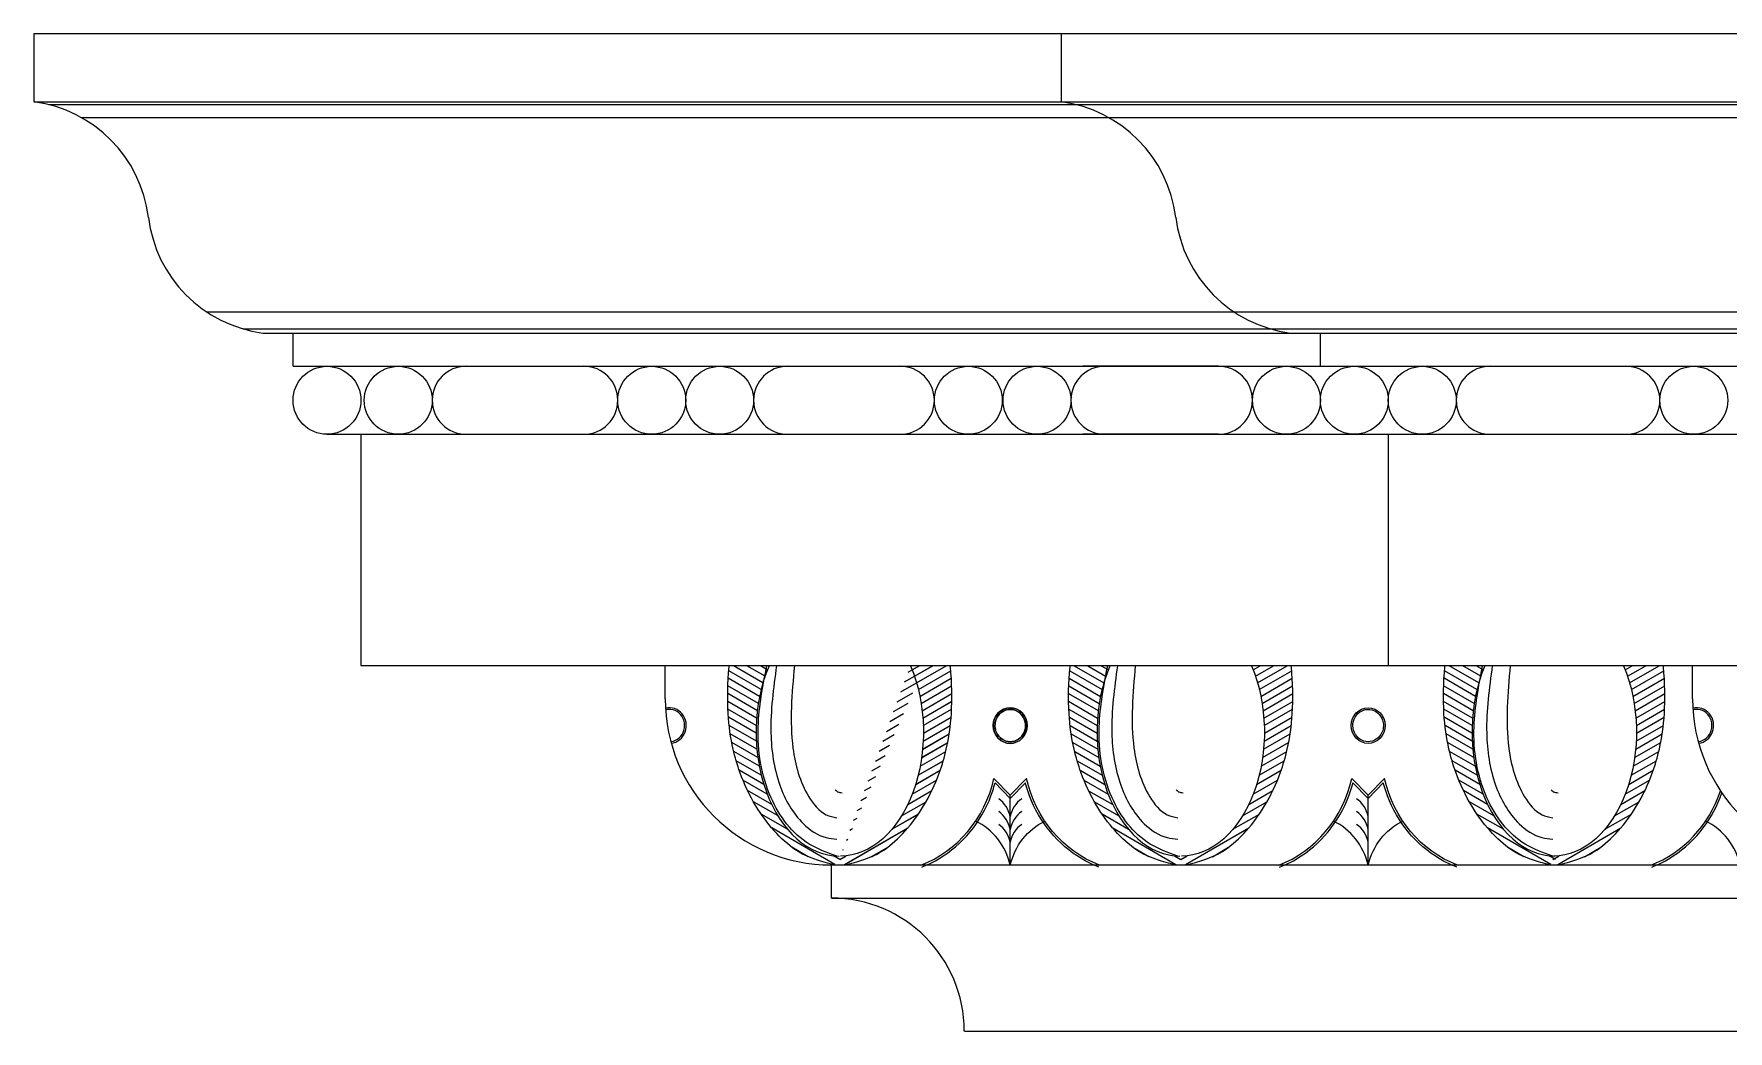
# Model space of a CAD drawing. Header units: millimetres. Extents: x -942 to 1387, y 0 to 1964.
# Drawn here: x 1065.5 to 1265.1, y 1355.7 to 1473.2 of the extents above; entities that cross this region are included whole.
import ezdxf

# ---------------------------------------------------------------- set-up
doc = ezdxf.new("R2010")
doc.units = ezdxf.units.MM
doc.layers.add('ceco.net 174', color=7, linetype='Continuous')

msp = doc.modelspace()

# ---------------------------------------------------------------- hatches: boundary and pattern name
at = {"layer": 'ceco.net 174'}
h = msp.add_hatch(dxfattribs=at)
h.set_pattern_fill('LINE', color=256, scale=0.25, angle=30, style=0)
h.set_pattern_definition([(30, (-702.391, -743.5128), (-0.396875, 0.68740766), [])])
edge = h.paths.add_edge_path()
edge.add_spline(control_points=[(1161.27, 1375.37), (1162.17, 1375.54), (1163.76, 1376.05), (1165.88, 1377.01), (1168.41, 1379.42), (1170.57, 1382.39), (1172.1, 1385.6), (1173.2, 1389.34), (1173.75, 1393.3), (1173.69, 1396.84), (1173.49, 1398.72), (1173.49, 1398.77)], knot_values=[0, 0, 0, 0, 1.778216, 4.322494, 7.679394, 11.44971, 16.024111, 18.840232, 22.952868, 27.800435, 27.933116, 27.933116, 27.933116, 27.933116], degree=3, periodic=0)
edge.add_line((1173.49, 1398.77), (1168.8, 1398.77))
edge.add_ellipse((1160.55, 1390.95), major_axis=(0, -14.6), ratio=0.669184, start_angle=0, end_angle=122.3722, ccw=False)
edge.add_line((1160.55, 1376.35), (1160.47, 1376.35))
edge.add_line((1160.47, 1376.35), (1160.47, 1375.37))
edge.add_line((1160.47, 1375.37), (1161.27, 1375.37))
h = msp.add_hatch(dxfattribs=at)
h.set_pattern_fill('LINE', color=256, scale=0.25, angle=30, style=0)
h.set_pattern_definition([(30, (-702.391, -743.5128), (-0.396875, 0.68740766), [])])
edge = h.paths.add_edge_path()
edge.add_spline(control_points=[(1161.27, 1375.37), (1162.17, 1375.54), (1163.76, 1376.05), (1165.88, 1377.01), (1168.41, 1379.42), (1170.57, 1382.39), (1172.1, 1385.6), (1173.2, 1389.34), (1173.75, 1393.3), (1173.69, 1396.84), (1173.49, 1398.72), (1173.49, 1398.77)], knot_values=[0, 0, 0, 0, 1.778216, 4.322494, 7.679394, 11.44971, 16.024111, 18.840232, 22.952868, 27.800435, 27.933116, 27.933116, 27.933116, 27.933116], degree=3, periodic=0)
edge.add_line((1173.49, 1398.77), (1168.8, 1398.77))
edge.add_ellipse((1160.55, 1390.95), major_axis=(0, 14.6), ratio=0.669184, start_angle=180, end_angle=302.3722, ccw=False)
edge.add_line((1160.55, 1376.35), (1160.47, 1376.35))
edge.add_line((1160.47, 1376.35), (1160.47, 1375.37))
edge.add_line((1160.47, 1375.37), (1161.27, 1375.37))
h = msp.add_hatch(dxfattribs=at)
h.set_pattern_fill('LINE', color=256, scale=0.25, angle=30, style=0)
h.set_pattern_definition([(150, (3063.49615, -743.5128), (0.396875, 0.68740766), [])])
edge = h.paths.add_edge_path()
edge.add_spline(control_points=[(1199.84, 1375.37), (1198.93, 1375.54), (1197.35, 1376.05), (1195.22, 1377.01), (1192.69, 1379.42), (1190.54, 1382.39), (1189.01, 1385.6), (1187.9, 1389.34), (1187.35, 1393.3), (1187.42, 1396.84), (1187.61, 1398.72), (1187.62, 1398.77)], knot_values=[0, 0, 0, 0, 1.778216, 4.322494, 7.679394, 11.44971, 16.024111, 18.840232, 22.952868, 27.800435, 27.933116, 27.933116, 27.933116, 27.933116], degree=3, periodic=0)
edge.add_line((1187.62, 1398.77), (1192.3, 1398.77))
edge.add_ellipse((1200.55, 1390.95), major_axis=(0, -14.6), ratio=0.669184, start_angle=237.6278, end_angle=360)
edge.add_line((1200.55, 1376.35), (1200.64, 1376.35))
edge.add_line((1200.64, 1376.35), (1200.64, 1375.37))
edge.add_line((1200.64, 1375.37), (1199.84, 1375.37))
h = msp.add_hatch(dxfattribs=at)
h.set_pattern_fill('LINE', color=256, scale=0.25, angle=30, style=0)
h.set_pattern_definition([(150, (3063.49615, -743.5128), (0.396875, 0.68740766), [])])
edge = h.paths.add_edge_path()
edge.add_spline(control_points=[(1199.84, 1375.37), (1198.93, 1375.54), (1197.35, 1376.05), (1195.22, 1377.01), (1192.69, 1379.42), (1190.54, 1382.39), (1189.01, 1385.6), (1187.9, 1389.34), (1187.35, 1393.3), (1187.42, 1396.84), (1187.61, 1398.72), (1187.62, 1398.77)], knot_values=[0, 0, 0, 0, 1.778216, 4.322494, 7.679394, 11.44971, 16.024111, 18.840232, 22.952868, 27.800435, 27.933116, 27.933116, 27.933116, 27.933116], degree=3, periodic=0)
edge.add_line((1187.62, 1398.77), (1192.3, 1398.77))
edge.add_ellipse((1200.55, 1390.95), major_axis=(0, 14.6), ratio=0.669184, start_angle=57.6278, end_angle=180)
edge.add_line((1200.55, 1376.35), (1200.64, 1376.35))
edge.add_line((1200.64, 1376.35), (1200.64, 1375.37))
edge.add_line((1200.64, 1375.37), (1199.84, 1375.37))

# ---------------------------------------------------------------- linework, layer by layer
at = {"layer": 'ceco.net 174', "lineweight": 5}
for p, q in [((1065.5, 1473.2), (1065.5, 1465.2)), ((1387.21, 1473.2), (1065.5, 1473.2)), ((1387.21, 1473.2), (1065.5, 1473.2)), ((1186.56, 1473.2), (1186.56, 1465.2)), ((1065.5, 1465.2), (1387.21, 1465.2)), ((1067.26, 1464.87), (1387.21, 1464.87)), ((1071.06, 1463.37), (1387.21, 1463.37)), ((1085.84, 1440.46), (1387.21, 1440.46)), ((1090.13, 1438.46), (1387.21, 1438.46)), ((1092.5, 1437.96), (1387.21, 1437.96)), ((1096.04, 1434.04), (1096.04, 1437.96)), ((1217.1, 1434.04), (1217.1, 1437.96)), ((1096.04, 1434.04), (1387.21, 1434.04)), ((1116.44, 1434.04), (1130.31, 1434.04)), ((1153.01, 1434.04), (1167.61, 1434.04)), ((1205.1, 1434.04), (1189.1, 1434.04)), ((1100.04, 1426.04), (1387.21, 1426.04)), ((1104.04, 1426.04), (1104.04, 1398.8)), ((1116.44, 1426.04), (1130.31, 1426.04)), ((1153.01, 1426.04), (1167.61, 1426.04)), ((1205.1, 1426.04), (1189.1, 1426.04)), ((1225.1, 1426.04), (1225.1, 1398.8)), ((1104.04, 1398.8), (1387.21, 1398.8)), ((1139.91, 1394.88), (1139.91, 1398.8)), ((1151.2, 1395.96), (1147.39, 1398.17)), ((1151.41, 1396.76), (1147.93, 1398.77)), ((1151.66, 1397.53), (1149.52, 1398.77)), ((1151.93, 1398.29), (1151.11, 1398.77)), ((1169, 1398.29), (1169.82, 1398.77)), ((1169.27, 1397.53), (1171.41, 1398.77)), ((1169.52, 1396.76), (1173, 1398.77)), ((1169.73, 1395.96), (1173.55, 1398.17)), ((1209.17, 1398.29), (1210, 1398.77)), ((1209.45, 1397.53), (1211.58, 1398.77)), ((1209.69, 1396.76), (1213.17, 1398.77)), ((1209.9, 1395.96), (1213.72, 1398.17)), ((1235.55, 1395.96), (1231.73, 1398.17)), ((1235.76, 1396.76), (1232.28, 1398.77)), ((1236, 1397.53), (1233.87, 1398.77)), ((1236.28, 1398.29), (1235.45, 1398.77)), ((1253.02, 1398.29), (1253.84, 1398.77)), ((1253.29, 1397.53), (1255.43, 1398.77)), ((1253.54, 1396.76), (1257.02, 1398.77)), ((1253.75, 1395.96), (1257.56, 1398.17)), ((1260.96, 1394.88), (1260.96, 1398.8)), ((1260.96, 1394.88), (1260.96, 1398.8)), ((1150.76, 1393.47), (1147.26, 1395.49)), ((1150.87, 1394.32), (1147.28, 1396.4)), ((1151.02, 1395.15), (1147.32, 1397.29)), ((1169.91, 1395.15), (1173.61, 1397.29)), ((1170.06, 1394.32), (1173.65, 1396.4)), ((1170.18, 1393.47), (1173.67, 1395.49)), ((1210.08, 1395.15), (1213.78, 1397.29)), ((1210.23, 1394.32), (1213.83, 1396.4)), ((1210.35, 1393.47), (1213.85, 1395.49)), ((1235.1, 1393.47), (1231.6, 1395.49)), ((1235.22, 1394.32), (1231.62, 1396.4)), ((1235.37, 1395.15), (1231.67, 1397.29)), ((1253.93, 1395.15), (1257.63, 1397.29)), ((1254.08, 1394.32), (1257.67, 1396.4)), ((1254.19, 1393.47), (1257.69, 1395.49)), ((1150.67, 1392.6), (1147.26, 1394.57)), ((1150.62, 1391.72), (1147.29, 1393.64)), ((1170.26, 1392.6), (1173.67, 1394.57)), ((1170.31, 1391.72), (1173.64, 1393.64)), ((1210.43, 1392.6), (1213.84, 1394.57)), ((1210.48, 1391.72), (1213.81, 1393.64)), ((1235.02, 1392.6), (1231.61, 1394.57)), ((1234.97, 1391.72), (1231.64, 1393.64)), ((1254.28, 1392.6), (1257.69, 1394.57)), ((1254.33, 1391.72), (1257.66, 1393.64)), ((1150.61, 1390.81), (1147.35, 1392.69)), ((1150.64, 1389.88), (1147.44, 1391.72)), ((1170.3, 1389.88), (1173.49, 1391.72)), ((1170.32, 1390.81), (1173.58, 1392.69)), ((1210.47, 1389.88), (1213.67, 1391.72)), ((1210.5, 1390.81), (1213.76, 1392.69)), ((1234.96, 1390.81), (1231.69, 1392.69)), ((1234.98, 1389.88), (1231.79, 1391.72)), ((1254.31, 1389.88), (1257.51, 1391.72)), ((1254.34, 1390.81), (1257.6, 1392.69)), ((1150.7, 1388.92), (1147.57, 1390.73)), ((1150.82, 1387.94), (1147.74, 1389.71)), ((1170.11, 1387.94), (1173.19, 1389.71)), ((1170.23, 1388.92), (1173.36, 1390.73)), ((1210.29, 1387.94), (1213.36, 1389.71)), ((1210.4, 1388.92), (1213.54, 1390.73)), ((1235.05, 1388.92), (1231.91, 1390.73)), ((1235.17, 1387.94), (1232.09, 1389.71)), ((1254.13, 1387.94), (1257.21, 1389.71)), ((1254.25, 1388.92), (1257.38, 1390.73)), ((1150.99, 1386.92), (1147.97, 1388.66)), ((1151.22, 1385.87), (1148.26, 1387.58)), ((1169.71, 1385.87), (1172.67, 1387.58)), ((1169.94, 1386.92), (1172.96, 1388.66)), ((1209.89, 1385.87), (1212.84, 1387.58)), ((1210.12, 1386.92), (1213.13, 1388.66)), ((1235.33, 1386.92), (1232.32, 1388.66)), ((1235.57, 1385.87), (1232.61, 1387.58)), ((1253.73, 1385.87), (1256.69, 1387.58)), ((1253.96, 1386.92), (1256.98, 1388.66)), ((1151.52, 1384.78), (1148.62, 1386.46)), ((1169.41, 1384.78), (1172.31, 1386.46)), ((1209.58, 1384.78), (1212.48, 1386.46)), ((1220.8, 1385.49), (1222.73, 1383.5)), ((1224.65, 1385.49), (1222.73, 1383.5)), ((1235.87, 1384.78), (1232.97, 1386.46)), ((1253.43, 1384.78), (1256.33, 1386.46)), ((1151.93, 1383.63), (1149.06, 1385.28)), ((1152.46, 1382.41), (1149.61, 1384.05)), ((1168.48, 1382.41), (1171.32, 1384.05)), ((1169.01, 1383.63), (1171.87, 1385.28)), ((1208.65, 1382.41), (1211.49, 1384.05)), ((1209.18, 1383.63), (1212.04, 1385.28)), ((1220.94, 1384.99), (1222.73, 1383.14)), ((1224.51, 1384.99), (1222.73, 1383.14)), ((1222.73, 1375.27), (1222.73, 1383.5)), ((1236.27, 1383.63), (1233.41, 1385.28)), ((1236.8, 1382.41), (1233.96, 1384.05)), ((1252.49, 1382.41), (1255.34, 1384.05)), ((1253.03, 1383.63), (1255.89, 1385.28)), ((1153.19, 1381.07), (1150.3, 1382.74)), ((1167.75, 1381.07), (1170.63, 1382.74)), ((1207.92, 1381.07), (1210.8, 1382.74)), ((1237.53, 1381.07), (1234.65, 1382.74)), ((1251.76, 1381.07), (1254.65, 1382.74)), ((1154.32, 1379.5), (1151.2, 1381.3)), ((1159.89, 1375.37), (1152.46, 1379.66)), ((1161.04, 1375.37), (1168.47, 1379.66)), ((1166.62, 1379.5), (1169.73, 1381.3)), ((1201.22, 1375.37), (1208.65, 1379.66)), ((1206.79, 1379.5), (1209.91, 1381.3)), ((1238.66, 1379.5), (1235.54, 1381.3)), ((1244.24, 1375.37), (1236.81, 1379.66)), ((1245.06, 1375.37), (1252.49, 1379.66)), ((1250.63, 1379.5), (1253.75, 1381.3)), ((1156.73, 1376.27), (1154.81, 1377.38)), ((1160.47, 1375.95), (1159.72, 1376.38)), ((1160.47, 1375.95), (1161.22, 1376.38)), ((1164.2, 1376.27), (1166.12, 1377.38)), ((1200.64, 1375.95), (1201.39, 1376.38)), ((1204.37, 1376.27), (1206.29, 1377.38)), ((1241.08, 1376.27), (1239.16, 1377.38)), ((1244.81, 1375.95), (1244.06, 1376.38)), ((1244.48, 1375.95), (1245.23, 1376.38)), ((1248.22, 1376.27), (1250.14, 1377.38)), ((1159.19, 1375.3), (1387.21, 1375.3)), ((1159.48, 1371.39), (1159.48, 1375.3)), ((1159.48, 1371.39), (1387.21, 1371.39)), ((1175.15, 1355.73), (1387.21, 1355.73))]:
    msp.add_line(p, q, dxfattribs=at)
at = {"layer": 'ceco.net 174'}
for p, q in [((1237.1, 1434.04), (1253.2, 1434.04)), ((1237.1, 1426.04), (1253.2, 1426.04)), ((1178.63, 1385.49), (1180.55, 1383.5)), ((1178.63, 1385.49), (1180.55, 1383.5)), ((1182.48, 1385.49), (1180.55, 1383.5)), ((1182.48, 1385.49), (1180.55, 1383.5)), ((1178.76, 1384.99), (1180.55, 1383.14)), ((1178.76, 1384.99), (1180.55, 1383.14)), ((1182.34, 1384.99), (1180.55, 1383.14)), ((1182.34, 1384.99), (1180.55, 1383.14)), ((1180.55, 1375.27), (1180.55, 1383.5)), ((1180.55, 1375.27), (1180.55, 1383.5))]:
    msp.add_line(p, q, dxfattribs=at)
at = {"layer": 'ceco.net 174', "lineweight": 5}
for centre in [(1100.04, 1430.04), (1108.44, 1430.04), (1138.31, 1430.04), (1146.31, 1430.04), (1175.61, 1430.04), (1183.7, 1430.04), (1213.1, 1430.04), (1221.1, 1430.04)]:
    msp.add_circle(centre, 4, dxfattribs=at)
at = {"layer": 'ceco.net 174'}
for centre in [(1229.1, 1430.04), (1261.1, 1430.04)]:
    msp.add_circle(centre, 4, dxfattribs=at)
at = {"layer": 'ceco.net 174', "lineweight": 5}
for centre, radius, start, end in [((1063.48, 1449.69), 15.64, 6.9297, 82.5438), ((1184.53, 1449.69), 15.64, 6.9297, 82.5438), ((1094.53, 1453.47), 15.64, 186.9297, 262.5438), ((1215.59, 1453.47), 15.64, 186.9297, 262.5438), ((1116.44, 1430.04), 4, 90, 270), ((1130.31, 1430.04), 4, 270, 90), ((1154.31, 1430.04), 4, 90, 270), ((1167.61, 1430.04), 4, 270, 90), ((1191.7, 1430.04), 4, 90, 270), ((1205.1, 1430.04), 4, 270, 90), ((1159.48, 1394.88), 19.58, 180, 270), ((1280.54, 1394.88), 19.58, 180, 270), ((1219.43, 1380.36), 3.35, 10.928, 54.8166), ((1219.43, 1378.85), 3.35, 10.928, 54.8166), ((1219.43, 1377.34), 3.35, 10.928, 54.8166), ((1159.48, 1355.73), 15.66, 0, 90)]:
    msp.add_arc(centre, radius, start, end, dxfattribs=at)
at = {"layer": 'ceco.net 174'}
for centre, radius, start, end in [((1237.1, 1430.04), 4, 90, 270), ((1253.1, 1430.04), 4, 270, 90), ((1177.26, 1380.36), 3.35, 10.928, 54.8166), ((1177.26, 1378.85), 3.35, 10.928, 54.8166), ((1183.84, 1380.36), 3.35, 125.1834, 169.072), ((1183.84, 1378.85), 3.35, 125.1834, 169.072), ((1177.26, 1377.34), 3.35, 10.928, 54.8166), ((1183.84, 1377.34), 3.35, 125.1834, 169.072)]:
    msp.add_arc(centre, radius, start, end, dxfattribs=at)
at = {"layer": 'ceco.net 174', "lineweight": 5}
for centre, major_axis, ratio, start_param, end_param in [((1160.38, 1390.95), (0, 14.6), 0.669184, 1.005794, 3.141593), ((1244.73, 1390.95), (0, 14.6), 0.669184, 1.005794, 3.141593), ((1140.38, 1391.72), (0, 2.1), 0.951264, 3.263453, 6.506145), ((1222.73, 1391.72), (0, 2.1), 0.951264, 1.570796326793742, 7.853981633973326), ((1261.44, 1391.72), (0, 2.1), 0.951264, 3.263453, 6.506145), ((1207.43, 1388.81), (0, 14.44), 0.951264, 3.496213, 4.480237), ((1251.28, 1388.81), (0, 14.44), 0.951264, 3.496213, 4.375331), ((1215.57, 1373.43), (0, 7.74), 0.951264, -1.330793, -0.430056), ((1259.42, 1373.43), (0, 7.74), 0.951264, -1.330793, -0.430056)]:
    msp.add_ellipse(centre, major_axis=major_axis, ratio=ratio, start_param=start_param, end_param=end_param, dxfattribs=at)
at = {"layer": 'ceco.net 174', "lineweight": 5, "extrusion": (0, 0, -1)}
for centre, major_axis, ratio, start_param, end_param in [((1160.55, 1390.95), (0, -14.6), 0.669184, 4.147387, 6.283185), ((1200.73, 1390.95), (0, 14.6), 0.669184, 1.005794, 3.141593), ((1244.57, 1390.95), (0, 14.6), 0.669184, 1.005794, 3.141593), ((1238.02, 1388.81), (0, 14.44), 0.951264, 3.496213, 4.480237), ((1229.88, 1373.43), (0, 7.74), 0.951264, -1.330793, -0.430056)]:
    msp.add_ellipse(centre, major_axis=major_axis, ratio=ratio, start_param=start_param, end_param=end_param, dxfattribs=at)
at = {"layer": 'ceco.net 174', "extrusion": (0, 0, -1)}
for centre, major_axis, ratio, start_param, end_param in [((1160.55, 1390.95), (0, -14.6), 0.669184, 4.147387, 6.283185), ((1160.55, 1390.95), (0, 14.6), 0.669184, 1.005794, 3.141593), ((1180.55, 1391.72), (0, 2.1), 0.951264, 4.712389, 10.995574), ((1195.84, 1388.81), (0, 14.44), 0.951264, 3.496213, 4.480237), ((1195.84, 1388.81), (0, 14.44), 0.951264, 3.496213, 4.480237), ((1187.71, 1373.43), (0, 7.74), 0.951264, -1.330793, -0.430056), ((1187.71, 1373.43), (0, 7.74), 0.951264, -1.330793, -0.430056)]:
    msp.add_ellipse(centre, major_axis=major_axis, ratio=ratio, start_param=start_param, end_param=end_param, dxfattribs=at)
at = {"layer": 'ceco.net 174'}
for centre, major_axis, ratio, start_param, end_param in [((1200.55, 1390.95), (0, -14.6), 0.669184, 4.147387, 6.283185), ((1200.55, 1390.95), (0, 14.6), 0.669184, 1.005794, 3.141593), ((1180.55, 1391.72), (0, 2.1), 0.951264, 1.570796327050552, 7.853981634230139), ((1165.26, 1388.81), (0, 14.44), 0.951264, 3.496213, 4.480237), ((1165.26, 1388.81), (0, 14.44), 0.951264, 3.496213, 4.480237), ((1173.4, 1373.43), (0, 7.74), 0.951264, -1.330793, -0.430056), ((1173.4, 1373.43), (0, 7.74), 0.951264, -1.330793, -0.430056)]:
    msp.add_ellipse(centre, major_axis=major_axis, ratio=ratio, start_param=start_param, end_param=end_param, dxfattribs=at)
at = {"layer": 'ceco.net 174', "lineweight": 5}
for points, knots in [([(1159.67, 1375.37), (1158.76, 1375.54), (1157.17, 1376.05), (1155.05, 1377.01), (1152.52, 1379.42), (1150.36, 1382.39), (1148.83, 1385.6), (1147.73, 1389.34), (1147.18, 1393.3), (1147.25, 1396.84), (1147.44, 1398.72), (1147.44, 1398.77)], [0, 0, 0, 0, 1.778216, 4.322494, 7.679394, 11.44971, 16.024111, 18.840232, 22.952868, 27.800435, 27.933116, 27.933116, 27.933116, 27.933116]), ([(1161.27, 1375.37), (1162.17, 1375.54), (1163.76, 1376.05), (1165.88, 1377.01), (1168.41, 1379.42), (1170.57, 1382.39), (1172.1, 1385.6), (1173.2, 1389.34), (1173.75, 1393.3), (1173.69, 1396.84), (1173.49, 1398.72), (1173.49, 1398.77)], [0, 0, 0, 0, 1.778216, 4.322494, 7.679394, 11.44971, 16.024111, 18.840232, 22.952868, 27.800435, 27.933116, 27.933116, 27.933116, 27.933116]), ([(1201.44, 1375.37), (1202.35, 1375.54), (1203.93, 1376.05), (1206.05, 1377.01), (1208.59, 1379.42), (1210.74, 1382.39), (1212.27, 1385.6), (1213.38, 1389.34), (1213.92, 1393.3), (1213.86, 1396.84), (1213.67, 1398.72), (1213.66, 1398.77)], [0, 0, 0, 0, 1.778216, 4.322494, 7.679394, 11.44971, 16.024111, 18.840232, 22.952868, 27.800435, 27.933116, 27.933116, 27.933116, 27.933116]), ([(1244.01, 1375.37), (1243.1, 1375.54), (1241.52, 1376.05), (1239.4, 1377.01), (1236.87, 1379.42), (1234.71, 1382.39), (1233.18, 1385.6), (1232.07, 1389.34), (1231.53, 1393.3), (1231.59, 1396.84), (1231.78, 1398.72), (1231.79, 1398.77)], [0, 0, 0, 0, 1.778216, 4.322494, 7.679394, 11.44971, 16.024111, 18.840232, 22.952868, 27.800435, 27.933116, 27.933116, 27.933116, 27.933116]), ([(1245.28, 1375.37), (1246.19, 1375.54), (1247.78, 1376.05), (1249.9, 1377.01), (1252.43, 1379.42), (1254.59, 1382.39), (1256.12, 1385.6), (1257.22, 1389.34), (1257.77, 1393.3), (1257.7, 1396.84), (1257.51, 1398.72), (1257.51, 1398.77)], [0, 0, 0, 0, 1.778216, 4.322494, 7.679394, 11.44971, 16.024111, 18.840232, 22.952868, 27.800435, 27.933116, 27.933116, 27.933116, 27.933116]), ([(1140.57, 1389.83), (1140.59, 1389.83), (1140.61, 1389.83), (1140.97, 1389.89), (1141.29, 1390.04), (1141.8, 1390.5), (1142, 1390.81), (1142.15, 1391.34), (1142.18, 1391.53), (1142.18, 1391.72), (1142.18, 1391.93), (1142.15, 1392.14), (1141.97, 1392.68), (1141.76, 1392.99), (1141.23, 1393.43), (1140.91, 1393.57), (1140.36, 1393.64), (1140.15, 1393.62), (1139.95, 1393.57)], [9.531081, 9.531081, 9.531081, 9.531081, 9.56653, 9.56653, 10.131743, 10.131743, 10.696955, 10.696955, 10.995574, 10.995574, 10.995574, 11.328016, 11.328016, 11.893229, 11.893229, 12.458441, 12.458441, 12.80871, 12.80871, 12.80871, 12.80871]), ([(1224.53, 1391.72), (1224.53, 1391.93), (1224.49, 1392.14), (1224.31, 1392.68), (1224.11, 1392.99), (1223.58, 1393.43), (1223.25, 1393.57), (1222.58, 1393.65), (1222.24, 1393.59), (1221.63, 1393.27), (1221.37, 1393.02), (1221.01, 1392.41), (1220.92, 1392.05), (1220.93, 1391.33), (1221.04, 1390.97), (1221.41, 1390.37), (1221.68, 1390.13), (1222.3, 1389.84), (1222.64, 1389.79), (1223.31, 1389.89), (1223.63, 1390.04), (1224.15, 1390.5), (1224.34, 1390.81), (1224.5, 1391.34), (1224.53, 1391.53), (1224.53, 1391.72)], [4.712389, 4.712389, 4.712389, 4.712389, 5.044831, 5.044831, 5.610044, 5.610044, 6.175256, 6.175256, 6.740468, 6.740468, 7.305681, 7.305681, 7.870893, 7.870893, 8.436106, 8.436106, 9.001318, 9.001318, 9.56653, 9.56653, 10.131743, 10.131743, 10.696955, 10.696955, 10.995574, 10.995574, 10.995574, 10.995574]), ([(1261.63, 1389.83), (1261.65, 1389.83), (1261.67, 1389.83), (1262.02, 1389.89), (1262.34, 1390.04), (1262.86, 1390.5), (1263.06, 1390.81), (1263.21, 1391.34), (1263.24, 1391.53), (1263.24, 1391.72), (1263.24, 1391.93), (1263.2, 1392.14), (1263.03, 1392.68), (1262.82, 1392.99), (1262.29, 1393.43), (1261.97, 1393.57), (1261.42, 1393.64), (1261.21, 1393.62), (1261.01, 1393.57)], [9.531081, 9.531081, 9.531081, 9.531081, 9.56653, 9.56653, 10.131743, 10.131743, 10.696955, 10.696955, 10.995574, 10.995574, 10.995574, 11.328016, 11.328016, 11.893229, 11.893229, 12.458441, 12.458441, 12.80871, 12.80871, 12.80871, 12.80871]), ([(1212.29, 1375.04), (1213.18, 1375.39), (1214.04, 1375.83), (1216.19, 1377.24), (1217.39, 1378.36), (1219.37, 1380.97), (1220.14, 1382.46), (1220.76, 1384.35), (1220.85, 1384.67), (1220.94, 1384.99)], [3.4962126, 3.4962126, 3.4962126, 3.4962126, 3.6991761, 3.6991761, 4.0399493, 4.0399493, 4.3807224, 4.3807224, 4.4488589, 4.4488589, 4.4488589, 4.4488589]), ([(1233.16, 1375.04), (1232.27, 1375.39), (1231.42, 1375.83), (1229.26, 1377.24), (1228.06, 1378.36), (1226.08, 1380.97), (1225.31, 1382.46), (1224.69, 1384.35), (1224.6, 1384.67), (1224.51, 1384.99)], [3.4962126, 3.4962126, 3.4962126, 3.4962126, 3.6991761, 3.6991761, 4.0399493, 4.0399493, 4.3807224, 4.3807224, 4.4488589, 4.4488589, 4.4488589, 4.4488589]), ([(1256.14, 1375.04), (1257.03, 1375.39), (1257.88, 1375.83), (1260.03, 1377.24), (1261.23, 1378.36), (1263.16, 1380.9), (1263.9, 1382.3), (1264.42, 1383.78)], [3.4962126, 3.4962126, 3.4962126, 3.4962126, 3.6991761, 3.6991761, 4.0399493, 4.0399493, 4.3622692, 4.3622692, 4.3622692, 4.3622692])]:
    msp.add_open_spline(points, degree=3, knots=knots, dxfattribs=at)
at = {"layer": 'ceco.net 174'}
for points, knots in [([(1160.12, 1376.35), (1158.99, 1376.75), (1155.62, 1377.94), (1151.55, 1383.47), (1150.4, 1391.2), (1151.4, 1396.38), (1151.87, 1398.77)], [0, 0, 0, 0, 3.547585, 10.610019, 19.101009, 26.373646, 26.373646, 26.373646, 26.373646]), ([(1153.01, 1398.77), (1152.65, 1396.13), (1152.01, 1391.43), (1152.97, 1384.88), (1155.4, 1380.48), (1158.22, 1378.52), (1159.69, 1378.39), (1160.12, 1378.35)], [0, 0, 0, 0, 7.960542, 14.18794, 19.515644, 22.650055, 23.921532, 23.921532, 23.921532, 23.921532]), ([(1155.12, 1398.77), (1154.83, 1395.51), (1154.35, 1390.23), (1156.01, 1384.16), (1158.29, 1381.25), (1159.69, 1380.94), (1160.12, 1380.85)], [0, 0, 0, 0, 9.708222, 15.739888, 18.694225, 19.9821, 19.9821, 19.9821, 19.9821]), ([(1161.27, 1375.37), (1162.17, 1375.54), (1163.76, 1376.05), (1165.88, 1377.01), (1168.41, 1379.42), (1170.57, 1382.39), (1172.1, 1385.6), (1173.2, 1389.34), (1173.75, 1393.3), (1173.69, 1396.84), (1173.49, 1398.72), (1173.49, 1398.77)], [0, 0, 0, 0, 1.778216, 4.322494, 7.679394, 11.44971, 16.024111, 18.840232, 22.952868, 27.800435, 27.933116, 27.933116, 27.933116, 27.933116]), ([(1161.27, 1375.37), (1162.17, 1375.54), (1163.76, 1376.05), (1165.88, 1377.01), (1168.41, 1379.42), (1170.57, 1382.39), (1172.1, 1385.6), (1173.2, 1389.34), (1173.75, 1393.3), (1173.69, 1396.84), (1173.49, 1398.72), (1173.49, 1398.77)], [0, 0, 0, 0, 1.778216, 4.322494, 7.679394, 11.44971, 16.024111, 18.840232, 22.952868, 27.800435, 27.933116, 27.933116, 27.933116, 27.933116]), ([(1199.84, 1375.37), (1198.93, 1375.54), (1197.35, 1376.05), (1195.22, 1377.01), (1192.69, 1379.42), (1190.54, 1382.39), (1189.01, 1385.6), (1187.9, 1389.34), (1187.35, 1393.3), (1187.42, 1396.84), (1187.61, 1398.72), (1187.62, 1398.77)], [0, 0, 0, 0, 1.778216, 4.322494, 7.679394, 11.44971, 16.024111, 18.840232, 22.952868, 27.800435, 27.933116, 27.933116, 27.933116, 27.933116]), ([(1199.84, 1375.37), (1198.93, 1375.54), (1197.35, 1376.05), (1195.22, 1377.01), (1192.69, 1379.42), (1190.54, 1382.39), (1189.01, 1385.6), (1187.9, 1389.34), (1187.35, 1393.3), (1187.42, 1396.84), (1187.61, 1398.72), (1187.62, 1398.77)], [0, 0, 0, 0, 1.778216, 4.322494, 7.679394, 11.44971, 16.024111, 18.840232, 22.952868, 27.800435, 27.933116, 27.933116, 27.933116, 27.933116]), ([(1200.29, 1376.35), (1199.17, 1376.75), (1195.8, 1377.94), (1191.73, 1383.47), (1190.57, 1391.2), (1191.58, 1396.38), (1192.04, 1398.77)], [0, 0, 0, 0, 3.547585, 10.610019, 19.101009, 26.373646, 26.373646, 26.373646, 26.373646]), ([(1193.19, 1398.77), (1192.82, 1396.13), (1192.18, 1391.43), (1193.14, 1384.88), (1195.57, 1380.48), (1198.39, 1378.52), (1199.87, 1378.39), (1200.29, 1378.35)], [0, 0, 0, 0, 7.960542, 14.18794, 19.515644, 22.650055, 23.921532, 23.921532, 23.921532, 23.921532]), ([(1195.29, 1398.77), (1195, 1395.51), (1194.53, 1390.23), (1196.19, 1384.16), (1198.46, 1381.25), (1199.87, 1380.94), (1200.29, 1380.85)], [0, 0, 0, 0, 9.708222, 15.739888, 18.694225, 19.9821, 19.9821, 19.9821, 19.9821]), ([(1244.47, 1376.35), (1243.34, 1376.75), (1239.97, 1377.94), (1235.9, 1383.47), (1234.74, 1391.2), (1235.75, 1396.38), (1236.21, 1398.77)], [0, 0, 0, 0, 3.547585, 10.610019, 19.101009, 26.373646, 26.373646, 26.373646, 26.373646]), ([(1237.36, 1398.77), (1237, 1396.13), (1236.35, 1391.43), (1237.31, 1384.88), (1239.75, 1380.48), (1242.57, 1378.52), (1244.04, 1378.39), (1244.47, 1378.35)], [0, 0, 0, 0, 7.960542, 14.18794, 19.515644, 22.650055, 23.921532, 23.921532, 23.921532, 23.921532]), ([(1239.46, 1398.77), (1239.17, 1395.51), (1238.7, 1390.23), (1240.36, 1384.16), (1242.63, 1381.25), (1244.04, 1380.94), (1244.47, 1380.85)], [0, 0, 0, 0, 9.708222, 15.739888, 18.694225, 19.9821, 19.9821, 19.9821, 19.9821]), ([(1178.75, 1391.72), (1178.75, 1391.93), (1178.79, 1392.14), (1178.96, 1392.68), (1179.17, 1392.99), (1179.7, 1393.43), (1180.02, 1393.57), (1180.7, 1393.65), (1181.04, 1393.59), (1181.65, 1393.27), (1181.91, 1393.02), (1182.26, 1392.41), (1182.36, 1392.05), (1182.35, 1391.33), (1182.24, 1390.97), (1181.87, 1390.37), (1181.6, 1390.13), (1180.98, 1389.84), (1180.63, 1389.79), (1179.97, 1389.89), (1179.65, 1390.04), (1179.13, 1390.5), (1178.93, 1390.81), (1178.78, 1391.34), (1178.75, 1391.53), (1178.75, 1391.72)], [4.712389, 4.712389, 4.712389, 4.712389, 5.044831, 5.044831, 5.610044, 5.610044, 6.175256, 6.175256, 6.740468, 6.740468, 7.305681, 7.305681, 7.870893, 7.870893, 8.436106, 8.436106, 9.001318, 9.001318, 9.56653, 9.56653, 10.131743, 10.131743, 10.696955, 10.696955, 10.995574, 10.995574, 10.995574, 10.995574]), ([(1182.35, 1391.72), (1182.35, 1391.93), (1182.32, 1392.14), (1182.14, 1392.68), (1181.94, 1392.99), (1181.41, 1393.43), (1181.08, 1393.57), (1180.41, 1393.65), (1180.07, 1393.59), (1179.46, 1393.27), (1179.2, 1393.02), (1178.84, 1392.41), (1178.75, 1392.05), (1178.76, 1391.33), (1178.86, 1390.97), (1179.24, 1390.37), (1179.51, 1390.13), (1180.12, 1389.84), (1180.47, 1389.79), (1181.14, 1389.89), (1181.46, 1390.04), (1181.98, 1390.5), (1182.17, 1390.81), (1182.33, 1391.34), (1182.35, 1391.53), (1182.35, 1391.72)], [4.712389, 4.712389, 4.712389, 4.712389, 5.044831, 5.044831, 5.610044, 5.610044, 6.175256, 6.175256, 6.740468, 6.740468, 7.305681, 7.305681, 7.870893, 7.870893, 8.436106, 8.436106, 9.001318, 9.001318, 9.56653, 9.56653, 10.131743, 10.131743, 10.696955, 10.696955, 10.995574, 10.995574, 10.995574, 10.995574]), ([(1159.93, 1384.16), (1160.08, 1383.99), (1160.18, 1383.92), (1160.36, 1383.87), (1160.53, 1383.83), (1160.75, 1383.78)], [18.841496, 18.841496, 18.841496, 18.841496, 19.308586, 19.308586, 19.9821, 19.9821, 19.9821, 19.9821]), ([(1170.12, 1375.04), (1171.01, 1375.39), (1171.86, 1375.83), (1174.01, 1377.24), (1175.22, 1378.36), (1177.19, 1380.97), (1177.97, 1382.46), (1178.59, 1384.35), (1178.68, 1384.67), (1178.76, 1384.99)], [3.4962126, 3.4962126, 3.4962126, 3.4962126, 3.6991761, 3.6991761, 4.0399493, 4.0399493, 4.3807224, 4.3807224, 4.4488589, 4.4488589, 4.4488589, 4.4488589]), ([(1170.12, 1375.04), (1171.01, 1375.39), (1171.86, 1375.83), (1174.01, 1377.24), (1175.22, 1378.36), (1177.19, 1380.97), (1177.97, 1382.46), (1178.59, 1384.35), (1178.68, 1384.67), (1178.76, 1384.99)], [3.4962126, 3.4962126, 3.4962126, 3.4962126, 3.6991761, 3.6991761, 4.0399493, 4.0399493, 4.3807224, 4.3807224, 4.4488589, 4.4488589, 4.4488589, 4.4488589]), ([(1190.98, 1375.04), (1190.1, 1375.39), (1189.24, 1375.83), (1187.09, 1377.24), (1185.89, 1378.36), (1183.91, 1380.97), (1183.14, 1382.46), (1182.52, 1384.35), (1182.42, 1384.67), (1182.34, 1384.99)], [3.4962126, 3.4962126, 3.4962126, 3.4962126, 3.6991761, 3.6991761, 4.0399493, 4.0399493, 4.3807224, 4.3807224, 4.4488589, 4.4488589, 4.4488589, 4.4488589]), ([(1190.98, 1375.04), (1190.1, 1375.39), (1189.24, 1375.83), (1187.09, 1377.24), (1185.89, 1378.36), (1183.91, 1380.97), (1183.14, 1382.46), (1182.52, 1384.35), (1182.42, 1384.67), (1182.34, 1384.99)], [3.4962126, 3.4962126, 3.4962126, 3.4962126, 3.6991761, 3.6991761, 4.0399493, 4.0399493, 4.3807224, 4.3807224, 4.4488589, 4.4488589, 4.4488589, 4.4488589]), ([(1200.11, 1384.16), (1200.25, 1383.99), (1200.36, 1383.92), (1200.53, 1383.87), (1200.7, 1383.83), (1200.93, 1383.78)], [18.841496, 18.841496, 18.841496, 18.841496, 19.308586, 19.308586, 19.9821, 19.9821, 19.9821, 19.9821]), ([(1244.28, 1384.16), (1244.43, 1383.99), (1244.53, 1383.92), (1244.71, 1383.87), (1244.88, 1383.83), (1245.1, 1383.78)], [18.841496, 18.841496, 18.841496, 18.841496, 19.308586, 19.308586, 19.9821, 19.9821, 19.9821, 19.9821])]:
    msp.add_open_spline(points, degree=3, knots=knots, dxfattribs=at)

doc.saveas('drawing.dxf')
